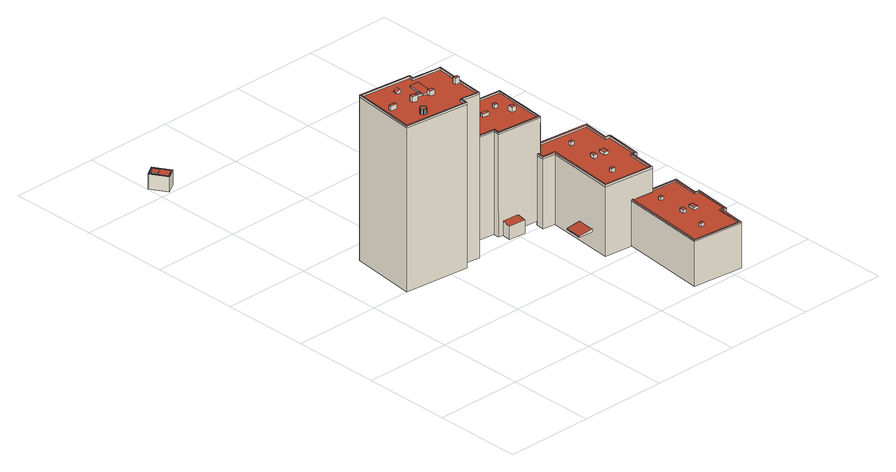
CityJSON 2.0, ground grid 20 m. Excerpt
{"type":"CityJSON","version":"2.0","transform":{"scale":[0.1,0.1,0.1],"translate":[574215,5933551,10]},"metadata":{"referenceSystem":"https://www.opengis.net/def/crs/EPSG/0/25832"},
"CityObjects":{
"building1":{"type":"Building","attributes":{"Grundfläche 2D":"11.441981","Grundhöhe NN":"10.505"},"children":["building1-1","building1-2","building1-3"],"geometry":[{"type":"Solid","lod":"3","boundaries":[[[[0,1,2,3]],[[3,2,4,5]],[[0,3,5,6]],[[1,0,6,7]],[[2,1,7,4]],[[7,6,5,4]]]],"semantics":{"surfaces":[{"type":"RoofSurface"},{"type":"WallSurface"},{"type":"GroundSurface"}],"values":[[0,1,1,1,1,2]]}}]},
"building1-1":{"type":"BuildingInstallation","parents":["building1"],"geometry":[{"type":"MultiSurface","lod":"3","boundaries":[[[8,9,10,11]],[[11,10,12,13]],[[13,14,8,11]],[[9,8,14,15]],[[10,9,15,12]]],"semantics":{"surfaces":[{"type":"RoofSurface"},{"type":"WallSurface"}],"values":[0,1,1,1,1]}}]},
"building1-2":{"type":"BuildingInstallation","parents":["building1"],"geometry":[{"type":"MultiSurface","lod":"3","boundaries":[[[16,17,18,19,20,21]],[[22,23,18,17]],[[19,18,23,24]],[[21,20,2,3]],[[3,0,16,21]]],"semantics":{"surfaces":[{"type":"RoofSurface"},{"type":"WallSurface"}],"values":[0,1,1,1,1]}}]},
"building1-3":{"type":"BuildingInstallation","parents":["building1"],"geometry":[{"type":"MultiSurface","lod":"3","boundaries":[[[17,16,25,20,19,26]],[[0,1,25,16]],[[1,2,20,25]],[[24,27,26,19]],[[17,26,27,22]]],"semantics":{"surfaces":[{"type":"RoofSurface"},{"type":"WallSurface"}],"values":[0,1,1,1,1]}}]},
"building2":{"type":"Building","attributes":{"Grundfläche 2D":"293.038719","Grundhöhe NN":"10.721"},"children":["building2-1","building2-2","building2-3","building2-4","building2-5","building2-6","building2-7","building2-8","building2-9","building2-10"],"geometry":[{"type":"MultiSurface","lod":"3","boundaries":[[[28,29,30,31,32,33,34,35,36,37]],[[38,39,40,41,42,43]],[[44,45,46,47,48,49,50,51,52,53,54,55,56,57]],[[51,58,32,31]],[[58,59,33,32]],[[59,60,34,33]],[[60,57,35,34]],[[37,36,56,55]],[[28,37,55,54]],[[54,53,29,28]],[[53,52,30,29]],[[38,43,42,61,62]],[[39,38,62,63]],[[41,40,39,63,64]],[[65,66,46,45,44,57,67,68]],[[69,70,49,48,47,46,66,71]],[[50,49,70,72]],[[41,64,73,51,50,72,61,42]],[[58,51,73,74]],[[59,58,74,75]],[[60,59,75,76]],[[57,60,76,67]],[[62,61,72,70,69,71,66,65,68,67,76,75,74,73,64,63]]],"semantics":{"surfaces":[{"type":"RoofSurface"},{"type":"WallSurface"},{"type":"GroundSurface"}],"values":[0,0,0,1,1,1,1,1,1,1,1,1,1,1,1,1,1,1,1,1,1,1,2]}}]},
"building2-1":{"type":"BuildingInstallation","parents":["building2"],"geometry":[{"type":"MultiSurface","lod":"3","boundaries":[[[77,78,79,80]],[[80,79,81,82]],[[77,80,82,83]],[[78,77,83,84]],[[79,78,84,81]]],"semantics":{"surfaces":[{"type":"RoofSurface"},{"type":"WallSurface"}],"values":[0,1,1,1,1]}}]},
"building2-2":{"type":"BuildingInstallation","parents":["building2"],"geometry":[{"type":"MultiSurface","lod":"3","boundaries":[[[85,86,87,88]],[[88,87,89,90]],[[90,91,85,88]],[[91,92,86,85]],[[87,86,92,89]]],"semantics":{"surfaces":[{"type":"RoofSurface"},{"type":"WallSurface"}],"values":[0,1,1,1,1]}}]},
"building2-3":{"type":"BuildingInstallation","parents":["building2"],"geometry":[{"type":"MultiSurface","lod":"3","boundaries":[[[93,94,95,96,97,98,99,100,101,102,103,104,105,106,107,108,109,110,111,112,113,114,115,116,117,118,119,120,121,122,123,124,125,126,127,128,129,130,131,132,133,134,135]],[[98,97,136,137]],[[99,98,137,138]],[[95,94,139,140]],[[96,95,140,141]],[[97,96,141,136]],[[100,99,138,142]],[[101,100,142,143]],[[102,101,143,144]],[[103,102,144,145]],[[104,103,145,146]],[[105,104,146,147]],[[106,105,147,148]],[[107,106,148,149]],[[108,107,149,150]],[[109,108,150,151]],[[110,109,151,152]],[[111,110,152,153]],[[112,111,153,154]],[[113,112,154,155]],[[114,113,155,156]],[[115,114,156,157]],[[116,115,157,158]],[[117,116,158,159]],[[118,117,159,160]],[[119,118,160,161]],[[120,119,161,162]],[[121,120,162,163]],[[122,121,163,164]],[[123,122,164,165]],[[124,123,165,166]],[[125,124,166,167]],[[126,125,167,168]],[[127,126,168,169]],[[128,127,169,170]],[[129,128,170,171]],[[130,129,171,172]],[[131,130,172,173]],[[132,131,173,174]],[[133,132,174,175]],[[134,133,175,176]],[[135,134,176,177]],[[93,135,177,178]],[[94,93,178,139]]],"semantics":{"surfaces":[{"type":"RoofSurface"},{"type":"WallSurface"}],"values":[0,1,1,1,1,1,1,1,1,1,1,1,1,1,1,1,1,1,1,1,1,1,1,1,1,1,1,1,1,1,1,1,1,1,1,1,1,1,1,1,1,1,1,1]}}]},
"building2-4":{"type":"BuildingInstallation","parents":["building2"],"geometry":[{"type":"MultiSurface","lod":"3","boundaries":[[[179,180,181,182]],[[180,179,40,43]],[[182,181,38,39]],[[179,182,39,40]],[[181,180,43,38]]],"semantics":{"surfaces":[{"type":"RoofSurface"},{"type":"WallSurface"}],"values":[0,1,1,1,1]}}]},
"building2-5":{"type":"BuildingInstallation","parents":["building2"],"geometry":[{"type":"MultiSurface","lod":"3","boundaries":[[[183,184,185,186,187,188,31,30,189,190,191,36,35,192]],[[52,193,189,30]],[[190,189,193,194]],[[194,195,191,190]],[[195,56,36,191]],[[57,44,45,46,184,183,192,35]],[[46,47,48,49,187,186,185,184]],[[49,50,188,187]],[[50,51,31,188]]],"semantics":{"surfaces":[{"type":"RoofSurface"},{"type":"WallSurface"}],"values":[0,1,1,1,1,1,1,1,1]}}]},
"building2-6":{"type":"BuildingInstallation","parents":["building2"],"geometry":[{"type":"MultiSurface","lod":"3","boundaries":[[[196,197,198,199]],[[199,198,200,201]],[[196,199,201,202]],[[197,196,202,203]],[[198,197,203,200]]],"semantics":{"surfaces":[{"type":"RoofSurface"},{"type":"WallSurface"}],"values":[0,1,1,1,1]}}]},
"building2-7":{"type":"BuildingInstallation","parents":["building2"],"geometry":[{"type":"MultiSurface","lod":"3","boundaries":[[[204,205,206,207]],[[207,206,208,209]],[[204,207,209,210]],[[205,204,210,211]],[[206,205,211,208]]],"semantics":{"surfaces":[{"type":"RoofSurface"},{"type":"WallSurface"}],"values":[0,1,1,1,1]}}]},
"building2-8":{"type":"BuildingInstallation","parents":["building2"],"geometry":[{"type":"MultiSurface","lod":"3","boundaries":[[[212,213,214,215]],[[216,217,212,215]],[[217,218,213,212]],[[218,219,214,213]],[[219,216,215,214]]],"semantics":{"surfaces":[{"type":"RoofSurface"},{"type":"WallSurface"}],"values":[0,1,1,1,1]}}]},
"building2-9":{"type":"BuildingInstallation","parents":["building2"],"geometry":[{"type":"MultiSurface","lod":"3","boundaries":[[[220,221,222,223]],[[223,222,224,225]],[[225,226,220,223]],[[226,227,221,220]],[[222,221,227,224]]],"semantics":{"surfaces":[{"type":"RoofSurface"},{"type":"WallSurface"}],"values":[0,1,1,1,1]}}]},
"building2-10":{"type":"BuildingInstallation","parents":["building2"],"geometry":[{"type":"MultiSurface","lod":"3","boundaries":[[[228,229,230,231]],[[231,230,232,233]],[[228,231,233,234]],[[229,228,234,235]],[[230,229,235,232]]],"semantics":{"surfaces":[{"type":"RoofSurface"},{"type":"WallSurface"}],"values":[0,1,1,1,1]}}]},
"building3":{"type":"Building","attributes":{"Grundfläche 2D":"244.926178","Grundhöhe NN":"11.179"},"children":["building3-1","building3-2","building3-3","building3-4","building3-5"],"geometry":[{"type":"Solid","lod":"3","boundaries":[[[[236,237,238,239,240,241,242,243,244,245,246,247,248,249,250,251,252,253,254,255]],[[256,257,258,259,260,261,262,263,264,265]],[[266,267,268,269,270,271]],[[272,273,274,275]],[[247,246,258,257]],[[248,247,257,256]],[[249,248,256,265]],[[265,264,250,249]],[[264,263,251,250]],[[263,262,252,251]],[[253,252,262,261]],[[254,253,261,260]],[[260,276,255,254]],[[276,277,236,255]],[[277,278,237,236]],[[278,279,280,238,237]],[[280,281,282,283,241,240,239,238]],[[283,284,242,241]],[[284,285,243,242]],[[285,286,244,243]],[[286,287,245,244]],[[287,258,246,245]],[[288,289,283,282,281,280,290,291]],[[269,292,293,284,283,289,294,270]],[[285,284,293,295]],[[286,285,295,296]],[[287,286,296,297]],[[298,259,258,287,297,299]],[[300,276,260,259,298,301]],[[277,276,300,302]],[[278,277,302,303]],[[274,304,305,290,280,279,278,303,306,275]],[[272,275,306,307]],[[273,272,307,308]],[[274,273,308,304]],[[266,271,270,294,309]],[[267,266,309,310]],[[269,268,267,310,292]],[[298,299,297,296,295,293,292,310,309,294,289,288,291,290,305,304,308,307,306,303,302,300,301]]]],"semantics":{"surfaces":[{"type":"RoofSurface"},{"type":"WallSurface"},{"type":"GroundSurface"}],"values":[[0,0,0,0,1,1,1,1,1,1,1,1,1,1,1,1,1,1,1,1,1,1,1,1,1,1,1,1,1,1,1,1,1,1,1,1,1,1,2]]}}]},
"building3-1":{"type":"BuildingInstallation","parents":["building3"],"geometry":[{"type":"MultiSurface","lod":"3","boundaries":[[[311,312,313,314]],[[314,313,266,267]],[[311,314,267,268]],[[312,311,268,271]],[[313,312,271,266]]],"semantics":{"surfaces":[{"type":"RoofSurface"},{"type":"WallSurface"}],"values":[0,1,1,1,1]}}]},
"building3-2":{"type":"BuildingInstallation","parents":["building3"],"geometry":[{"type":"MultiSurface","lod":"3","boundaries":[[[315,316,317,318]],[[318,317,319,320]],[[320,321,315,318]],[[316,315,321,322]],[[322,319,317,316]]],"semantics":{"surfaces":[{"type":"RoofSurface"},{"type":"WallSurface"}],"values":[0,1,1,1,1]}}]},
"building3-3":{"type":"BuildingInstallation","parents":["building3"],"geometry":[{"type":"MultiSurface","lod":"3","boundaries":[[[323,324,325,326]],[[327,328,326,325]],[[328,329,323,326]],[[324,323,329,330]],[[325,324,330,327]]],"semantics":{"surfaces":[{"type":"RoofSurface"},{"type":"WallSurface"}],"values":[0,1,1,1,1]}}]},
"building3-4":{"type":"BuildingInstallation","parents":["building3"],"geometry":[{"type":"MultiSurface","lod":"3","boundaries":[[[331,332,333,334]],[[335,336,334,333]],[[336,337,331,334]],[[332,331,337,338]],[[333,332,338,335]]],"semantics":{"surfaces":[{"type":"RoofSurface"},{"type":"WallSurface"}],"values":[0,1,1,1,1]}}]},
"building3-5":{"type":"BuildingInstallation","parents":["building3"],"geometry":[{"type":"MultiSurface","lod":"3","boundaries":[[[339,340,341,342]],[[342,341,343,344]],[[344,345,339,342]],[[345,346,340,339]],[[341,340,346,343]]],"semantics":{"surfaces":[{"type":"RoofSurface"},{"type":"WallSurface"}],"values":[0,1,1,1,1]}}]},
"building4":{"type":"Building","attributes":{"Grundfläche 2D":"260.716963","Grundhöhe NN":"10.568"},"children":["building4-1","building4-2","building4-3","building4-4","building4-5"],"geometry":[{"type":"Solid","lod":"3","boundaries":[[[[347,348,349,350,351,352,353,354,355,356,357,358,359,360,361,362,363,364,365,366,367,368]],[[369,370,371,372,373,374,375,376,377,378,379]],[[380,381,382,383,384,385]],[[378,359,358,379]],[[378,377,360,359]],[[377,376,361,360]],[[374,363,362,361,376,375]],[[374,373,364,363]],[[365,364,373,372]],[[366,365,372,371]],[[367,366,371,386]],[[387,368,367,386]],[[387,388,347,368]],[[388,389,348,347]],[[389,390,391,350,349,348]],[[391,392,393,352,351,350]],[[393,394,395,354,353,352]],[[395,396,355,354]],[[396,397,356,355]],[[397,369,357,356]],[[358,357,369,379]],[[398,370,369,397,399,400]],[[386,371,370,398,401]],[[387,386,401,402]],[[388,387,402,403]],[[389,388,403,404]],[[405,391,390,389,404,406]],[[383,407,408,409,393,392,391,405,410,384]],[[411,395,394,393,409,412]],[[396,395,411,413]],[[397,396,413,399]],[[380,385,384,410,414]],[[381,380,414,415]],[[383,382,381,415,407]],[[403,402,401,398,400,399,413,411,412,409,408,407,415,414,410,405,406,404]]]],"semantics":{"surfaces":[{"type":"RoofSurface"},{"type":"WallSurface"},{"type":"GroundSurface"}],"values":[[0,0,0,1,1,1,1,1,1,1,1,1,1,1,1,1,1,1,1,1,1,1,1,1,1,1,1,1,1,1,1,1,1,1,2]]}}]},
"building4-1":{"type":"BuildingInstallation","parents":["building4"],"geometry":[{"type":"MultiSurface","lod":"3","boundaries":[[[416,417,418,419]],[[419,418,420,421]],[[416,419,421,422]],[[417,416,422,423]],[[418,417,423,420]]],"semantics":{"surfaces":[{"type":"RoofSurface"},{"type":"WallSurface"}],"values":[0,1,1,1,1]}}]},
"building4-2":{"type":"BuildingInstallation","parents":["building4"],"geometry":[{"type":"MultiSurface","lod":"3","boundaries":[[[424,425,426,427]],[[427,426,428,429]],[[424,427,429,430]],[[430,431,425,424]],[[431,428,426,425]]],"semantics":{"surfaces":[{"type":"RoofSurface"},{"type":"WallSurface"}],"values":[0,1,1,1,1]}}]},
"building4-3":{"type":"BuildingInstallation","parents":["building4"],"geometry":[{"type":"MultiSurface","lod":"3","boundaries":[[[382,385,432,433]],[[433,432,380,381]],[[433,381,382]],[[432,385,380]]],"semantics":{"surfaces":[{"type":"RoofSurface"},{"type":"WallSurface"}],"values":[0,1,1,1]}}]},
"building4-4":{"type":"BuildingInstallation","parents":["building4"],"geometry":[{"type":"MultiSurface","lod":"3","boundaries":[[[434,435,436,437]],[[437,436,438,439]],[[434,437,439,440]],[[435,434,440,441]],[[436,435,441,438]]],"semantics":{"surfaces":[{"type":"RoofSurface"},{"type":"WallSurface"}],"values":[0,1,1,1,1]}}]},
"building4-5":{"type":"BuildingInstallation","parents":["building4"],"geometry":[{"type":"MultiSurface","lod":"3","boundaries":[[[442,443,444,445]],[[445,444,446,447]],[[442,445,447,448]],[[443,442,448,449]],[[444,443,449,446]]],"semantics":{"surfaces":[{"type":"RoofSurface"},{"type":"WallSurface"}],"values":[0,1,1,1,1]}}]},
"building5":{"type":"Building","attributes":{"Grundfläche 2D":"276.036441","Grundhöhe NN":"10.411"},"children":["building5-1","building5-2","building5-3","building5-4","building5-5","building5-6"],"geometry":[{"type":"Solid","lod":"3","boundaries":[[[[450,451,452,453,454,455,456,457,458,459,460,461,462,463,464,465,466,467,468,469,470,471,472,473,474,475,476,477]],[[478,479,480,481,482,483]],[[484,485,486,487,488,489,490,491,492,493,494,495,496]],[[497,492,464,463]],[[465,464,492,491]],[[491,490,466,465]],[[490,489,488,468,467,466]],[[488,487,469,468]],[[486,470,469,487]],[[486,485,471,470]],[[485,484,472,471]],[[484,496,473,472]],[[496,495,474,473]],[[475,474,495,494]],[[494,498,476,475]],[[498,499,500,450,477,476]],[[500,501,451,450]],[[501,502,452,451]],[[502,503,453,452]],[[503,504,505,506,456,455,454,453]],[[506,507,457,456]],[[507,508,509,459,458,457]],[[509,510,460,459]],[[510,511,461,460]],[[511,512,497,463,462,461]],[[503,502,513,514]],[[515,516,506,505,504,503,514,517]],[[507,506,516,518]],[[481,519,520,521,509,508,507,518,522,482]],[[510,509,521,523]],[[511,510,523,524]],[[525,497,512,511,524,526]],[[527,493,492,497,525,528]],[[529,498,494,493,527,530]],[[531,500,499,498,529,532]],[[501,500,531,533]],[[502,501,533,513]],[[534,478,483,482,522,535]],[[479,478,534,536]],[[481,480,479,536,519]],[[526,524,523,521,520,519,536,534,535,522,518,516,515,517,514,513,533,531,532,529,530,527,528,525]]]],"semantics":{"surfaces":[{"type":"RoofSurface"},{"type":"WallSurface"},{"type":"GroundSurface"}],"values":[[0,0,0,1,1,1,1,1,1,1,1,1,1,1,1,1,1,1,1,1,1,1,1,1,1,1,1,1,1,1,1,1,1,1,1,1,1,1,1,1,2]]}}]},
"building5-1":{"type":"BuildingInstallation","parents":["building5"],"geometry":[{"type":"MultiSurface","lod":"3","boundaries":[[[537,538,539,540]],[[540,539,478,479]],[[537,540,479,480]],[[538,537,480,483]],[[539,538,483,478]]],"semantics":{"surfaces":[{"type":"RoofSurface"},{"type":"WallSurface"}],"values":[0,1,1,1,1]}}]},
"building5-2":{"type":"BuildingInstallation","parents":["building5"],"geometry":[{"type":"MultiSurface","lod":"3","boundaries":[[[541,542,543,544]],[[544,543,545,546]],[[541,544,546,547]],[[542,541,547,548]],[[543,542,548,545]]],"semantics":{"surfaces":[{"type":"RoofSurface"},{"type":"WallSurface"}],"values":[0,1,1,1,1]}}]},
"building5-3":{"type":"BuildingInstallation","parents":["building5"],"geometry":[{"type":"MultiSurface","lod":"3","boundaries":[[[549,550,551,552]],[[552,551,553,554]],[[549,552,554,555]],[[550,549,555,556]],[[551,550,556,553]]],"semantics":{"surfaces":[{"type":"RoofSurface"},{"type":"WallSurface"}],"values":[0,1,1,1,1]}}]},
"building5-4":{"type":"BuildingInstallation","parents":["building5"],"geometry":[{"type":"MultiSurface","lod":"3","boundaries":[[[557,558,559,560]],[[560,559,561,562]],[[562,563,557,560]],[[558,557,563,564]],[[564,561,559,558]]],"semantics":{"surfaces":[{"type":"RoofSurface"},{"type":"WallSurface"}],"values":[0,1,1,1,1]}}]},
"building5-5":{"type":"BuildingInstallation","parents":["building5"],"geometry":[{"type":"MultiSurface","lod":"3","boundaries":[[[565,566,567,568]],[[568,567,569,570]],[[565,568,570,571]],[[571,572,566,565]],[[572,569,567,566]]],"semantics":{"surfaces":[{"type":"RoofSurface"},{"type":"WallSurface"}],"values":[0,1,1,1,1]}}]},
"building5-6":{"type":"BuildingInstallation","parents":["building5"],"geometry":[{"type":"MultiSurface","lod":"3","boundaries":[[[573,574,575,576]],[[577,578,576,575]],[[578,579,573,576]],[[579,580,574,573]],[[580,577,575,574]],[[580,579,578,577]]],"semantics":{"surfaces":[{"type":"RoofSurface"},{"type":"WallSurface"},{"type":"OuterCeilingSurface"}],"values":[0,1,1,1,1,2]}}]}
},
"vertices":[
[24,1055,39],[2,1041,39],[24,1004,39],[47,1018,39],[24,1004,5],[47,1018,5],[24,1055,5],[2,1041,5],
[16,1028,41],[29,1036,41],[22,1049,41],[9,1041,41],[22,1049,39],[9,1041,39],[16,1028,39],[29,1036,39],
[24,1055,40],[24,1052,40],[44,1019,40],[25,1007,40],[24,1004,40],[47,1018,40],[24,1052,39],[44,1019,39],[25,1007,39],
[2,1041,40],[5,1041,40],[5,1041,39],
[234,384,384],[91,400,384],[107,546,384],[105,549,384],[88,397,384],[237,381,384],[239,398,384],[282,393,384],[279,396,384],[236,401,384],[228,574,51],[194,578,51],[194,571,51],[190,540,51],[224,536,51],[228,567,51],[287,440,380],[287,443,380],[296,518,380],[291,518,380],[288,518,380],[228,525,380],[229,536,380],[105,549,380],[107,546,380],[91,400,380],[234,384,380],[236,401,380],[279,396,380],[282,393,380],[88,397,380],[237,381,380],[239,398,380],[224,536,7],[228,574,7],[194,578,7],[190,540,7],[287,443,7],[296,518,7],[282,393,7],[287,440,7],[288,518,7],[228,525,7],[291,518,7],[229,536,7],[105,549,7],[88,397,7],[237,381,7],[239,398,7],
[218,454,391],[219,462,391],[208,464,391],[207,455,391],[208,464,380],[207,455,380],[218,454,380],[219,462,380],
[125,465,391],[126,472,391],[112,473,391],[111,466,391],[112,473,380],[111,466,380],[125,465,380],[126,472,380],
[154,410,392],[155,411,392],[156,412,392],[157,412,392],[158,413,392],[158,414,392],[159,415,392],[159,416,392],[159,417,392],[159,418,392],[159,419,392],[159,420,392],[158,421,392],[157,422,392],[157,423,392],[156,423,392],[155,424,392],[154,424,392],[153,424,392],[152,424,392],[152,425,392],[151,424,392],[150,424,392],[149,424,392],[148,423,392],[147,423,392],[147,422,392],[146,421,392],[146,420,392],[145,419,392],[145,418,392],[145,417,392],[145,416,392],[145,415,392],[146,414,392],[147,413,392],[147,412,392],[148,412,392],[149,411,392],[150,411,392],[151,410,392],[152,410,392],[153,410,392],[158,413,380],[158,414,380],[159,415,380],[155,411,380],[156,412,380],[157,412,380],[159,416,380],[159,417,380],[159,418,380],[159,419,380],[159,420,380],[158,421,380],[157,422,380],[157,423,380],[156,423,380],[155,424,380],[154,424,380],[153,424,380],[152,424,380],[152,425,380],[151,424,380],[150,424,380],[149,424,380],[148,423,380],[147,423,380],[147,422,380],[146,421,380],[146,420,380],[145,419,380],[145,418,380],[145,417,380],[145,416,380],[145,415,380],[146,414,380],[147,413,380],[147,412,380],[148,412,380],[149,411,380],[150,411,380],[151,410,380],[152,410,380],[153,410,380],[154,410,380],
[194,571,52],[228,567,52],[228,574,52],[194,578,52],
[287,443,384],[296,518,384],[291,518,384],[288,518,384],[228,525,384],[229,536,384],[226,533,384],[224,522,384],[292,515,384],[287,440,384],[226,533,380],[224,522,380],[292,515,380],
[165,506,383],[174,505,387],[175,515,387],[166,516,383],[175,515,380],[166,516,380],[165,506,380],[174,505,380],
[176,459,393],[177,468,393],[166,469,393],[165,461,393],[166,469,380],[165,461,380],[176,459,380],[177,468,380],
[203,508,384],[199,465,384],[219,463,384],[223,506,384],[223,506,380],[203,508,380],[199,465,380],[219,463,380],
[275,453,393],[285,452,393],[286,460,393],[275,461,393],[286,460,380],[275,461,380],[275,453,380],[285,452,380],
[183,479,383],[183,469,384],[198,468,384],[199,478,383],[198,468,380],[199,478,380],[183,479,380],[183,469,380],
[360,433,249],[359,419,249],[464,409,249],[466,436,249],[467,440,249],[476,537,249],[364,548,249],[366,561,249],[293,568,249],[288,518,249],[291,518,249],[296,565,249],[362,558,249],[361,545,249],[473,534,249],[461,413,249],[362,422,249],[364,436,249],[287,443,249],[287,440,249],[362,558,246],[296,565,246],[291,518,246],[296,518,246],[287,443,246],[364,436,246],[362,422,246],[461,413,246],[473,534,246],[361,545,246],[410,564,39],[379,567,39],[379,561,39],[377,546,39],[408,543,39],[409,558,39],[368,397,42],[407,394,42],[409,415,45],[370,418,45],[287,440,246],[360,433,246],[359,419,246],[459,410,246],[464,409,246],[466,436,246],[467,440,246],[476,537,246],[364,548,246],[366,561,246],[293,568,246],[288,518,246],[467,440,12],[476,537,12],[464,409,12],[466,436,12],[377,546,12],[364,548,12],[408,543,12],[366,561,12],[293,568,12],[288,518,12],[296,518,12],[291,518,12],[287,440,12],[287,443,12],[360,433,12],[359,419,12],[409,415,12],[459,410,12],[370,418,12],[368,397,12],[407,394,12],[410,564,12],[379,567,12],
[379,561,42],[409,558,42],[410,564,42],[379,567,42],
[358,528,251],[364,527,251],[365,534,251],[359,534,251],[365,534,246],[359,534,246],[358,528,246],[364,527,246],
[448,462,257],[448,472,257],[438,473,257],[438,463,257],[438,473,246],[438,463,246],[448,462,246],[448,472,246],
[431,496,254],[431,503,254],[425,504,254],[424,497,254],[425,504,246],[424,497,246],[431,496,246],[431,503,246],
[399,487,252],[400,496,252],[385,497,252],[384,488,252],[385,497,246],[384,488,246],[399,487,246],[400,496,246],
[627,8,111],[634,69,111],[640,68,111],[644,68,111],[653,151,111],[653,155,111],[649,155,111],[643,156,111],[650,217,111],[585,224,111],[584,220,111],[645,214,111],[639,152,111],[649,152,111],[641,72,111],[634,73,111],[630,73,111],[624,12,111],[514,23,111],[535,221,111],[531,222,111],[510,20,111],[584,220,109],[584,216,109],[535,221,109],[514,23,109],[624,12,109],[630,73,109],[634,73,109],[641,72,109],[649,152,109],[639,152,109],[645,214,109],[667,93,43],[670,125,43],[665,126,44],[650,127,45],[647,95,45],[661,94,44],[531,222,109],[510,20,109],[627,8,109],[634,69,109],[640,68,109],[644,68,109],[653,151,109],[653,155,109],[649,155,109],[643,156,109],[650,217,109],[585,224,109],[584,216,6],[585,224,6],[584,220,6],[531,222,6],[510,20,6],[627,8,6],[634,69,6],[644,68,6],[640,68,6],[650,127,6],[653,151,6],[653,155,6],[647,95,6],[643,156,6],[649,155,6],[650,217,6],[667,93,6],[670,125,6],
[558,52,116],[566,51,116],[567,59,116],[559,59,116],[567,59,109],[559,59,109],[558,52,109],[566,51,109],
[596,125,114],[595,109,114],[604,108,114],[605,124,114],[604,108,109],[605,124,109],[596,125,109],[595,109,109],
[667,93,44],[670,125,44],
[570,114,116],[578,114,116],[579,125,116],[571,125,116],[579,125,109],[571,125,109],[570,114,109],[578,114,109],
[580,180,116],[580,187,116],[573,187,116],[573,180,116],[573,187,109],[573,180,109],[580,180,109],[580,187,109],
[454,391,167],[483,388,167],[467,228,167],[584,216,167],[584,220,167],[585,224,167],[590,277,167],[600,276,167],[609,360,167],[609,364,167],[599,365,167],[606,426,167],[602,426,167],[467,440,167],[466,436,167],[602,422,167],[595,361,167],[599,361,167],[605,360,167],[597,280,167],[587,281,167],[581,220,167],[471,232,167],[487,392,167],[458,394,167],[459,410,167],[456,410,167],[454,395,167],[623,302,45],[626,334,45],[621,334,45],[606,336,45],[603,304,45],[618,303,45],[471,232,163],[581,220,163],[587,281,163],[597,280,163],[605,360,163],[599,361,163],[595,361,163],[602,422,163],[466,436,163],[464,409,163],[459,410,163],[458,394,163],[487,392,163],[467,440,163],[456,410,163],[454,395,163],[454,391,163],[483,388,163],[467,228,163],[584,216,163],[584,220,163],[585,224,163],[590,277,163],[600,276,163],[609,360,163],[609,364,163],[599,365,163],[606,426,163],[602,426,163],[467,228,4],[584,216,4],[585,224,4],[590,277,4],[584,220,4],[600,276,4],[606,336,4],[609,360,4],[609,364,4],[603,304,4],[599,365,4],[606,426,4],[467,440,4],[602,426,4],[464,409,4],[466,436,4],[456,410,4],[459,410,4],[454,391,4],[454,395,4],[483,388,4],[623,302,4],[618,303,4],[626,334,4],
[621,334,47],[618,303,47],[623,302,47],[626,334,47],
[515,266,171],[515,259,171],[523,259,171],[523,266,171],[523,259,163],[523,266,163],[515,266,163],[515,259,163],
[537,390,171],[537,396,171],[530,397,171],[529,390,171],[530,397,163],[529,390,163],[537,390,163],[537,396,163],
[561,317,169],[563,333,169],[553,334,169],[552,318,169],[553,334,163],[552,318,163],[561,317,163],[563,333,163],
[527,322,171],[535,322,171],[536,333,171],[528,333,171],[536,333,163],[528,333,163],[527,322,163],[535,322,163],
[439,272,43],[471,269,48],[475,309,48],[443,312,43],[475,309,41],[443,312,41],[439,272,41],[471,269,41]
]}
